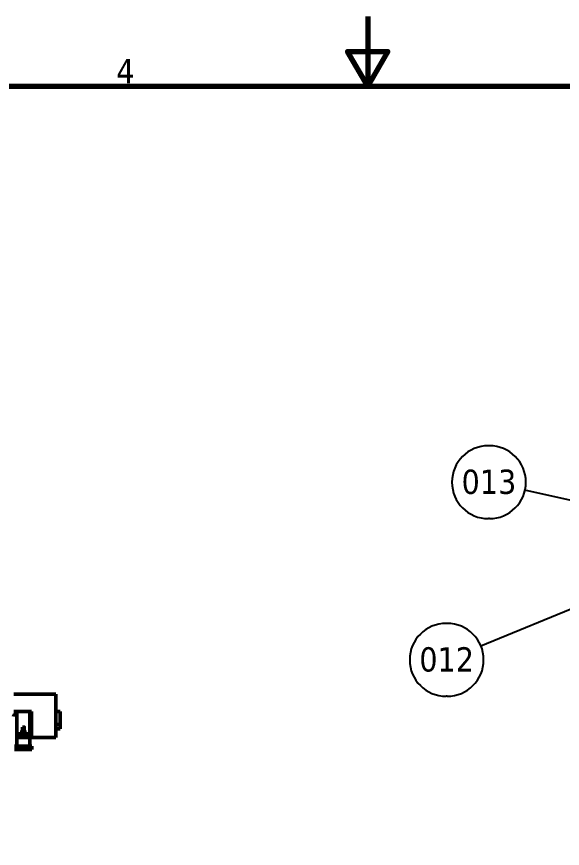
# Model space of a CAD drawing. Header units: millimetres. Extents: x -2015 to 3360, y -4745 to 2376.
# Drawn here: x 1275 to 1904, y 1417 to 2376 of the extents above; entities that cross this region are included whole.
import ezdxf

# ---------------------------------------------------------------- set-up
doc = ezdxf.new("R2010")
doc.units = ezdxf.units.MM
doc.header["$LTSCALE"] = 8
for name, color, linetype, lineweight in [('Border (ISO)', 7, 'Continuous', 70), ('Symbol (ISO)', 7, 'Continuous', 25), ('Visible (ISO)', 7, 'Continuous', 50)]:
    doc.layers.add(name, color=color, linetype=linetype, lineweight=lineweight)
doc.styles.add('Note Text (ISO)', font='tahoma.ttf')

# ---------------------------------------------------------------- blocks, each defined once
blk = doc.blocks.new('Borders Default Border')
at = {"layer": 'Border (ISO)', "flags": 128}
for points in [[(210, 297), (210, 287), (207.11, 292), (212.89, 292), (210, 287)], [(10, 10), (10, 287), (410, 287), (410, 10), (10, 10)]]:
    blk.add_lwpolyline(points, dxfattribs=at)
at = {"layer": 'Border (ISO)', "insert": (173.78, 287.4), "char_height": 3.5, "attachment_point": 7, "style": 'Note Text (ISO)'}
blk.add_mtext('4', dxfattribs=at)
blk = doc.blocks.new('Balloon1')
at = {"layer": 'Symbol (ISO)'}
for p, q in [((227.55, 235.18), (227.39, 235.18)), ((258.25, 223.09), (232.66, 228.79)), ((227.55, 224.68), (227.39, 224.68)), ((258.36, 223.57), (258.14, 222.6)), ((258.25, 223.09), (260.69, 222.54)), ((260.69, 222.54), (258.36, 223.57)), ((258.14, 222.6), (260.69, 222.54))]:
    blk.add_line(p, q, dxfattribs=at)
at = {"layer": 'Symbol (ISO)', "flags": 128}
blk.add_lwpolyline([(258.14, 222.6), (260.69, 222.54), (258.36, 223.57), (258.14, 222.6)], dxfattribs=at)
at = {"layer": 'Symbol (ISO)'}
for centre, start, end in [((227.39, 229.93), 90, 270), ((227.55, 229.93), 270, 90)]:
    blk.add_arc(centre, 5.25, start, end, dxfattribs=at)
blk.add_solid([(258.14, 222.6), (260.69, 222.54), (258.36, 223.57), (258.14, 222.6)], dxfattribs=at)
at = {"layer": 'Symbol (ISO)', "insert": (227.47, 229.96), "char_height": 3.5, "attachment_point": 5, "style": 'Note Text (ISO)'}
blk.add_mtext('013', dxfattribs=at)
blk = doc.blocks.new('Balloon2')
at = {"layer": 'Symbol (ISO)'}
for p, q in [((256.7, 218.79), (254.2, 218.31)), ((254.2, 218.31), (254.58, 217.38)), ((254.39, 217.84), (256.7, 218.79)), ((254.58, 217.38), (256.7, 218.79)), ((254.39, 217.84), (226.3, 206.32)), ((221.46, 209.59), (221.3, 209.59)), ((221.46, 199.09), (221.3, 199.09))]:
    blk.add_line(p, q, dxfattribs=at)
at = {"layer": 'Symbol (ISO)', "flags": 128}
blk.add_lwpolyline([(254.58, 217.38), (256.7, 218.79), (254.2, 218.31), (254.58, 217.38)], dxfattribs=at)
at = {"layer": 'Symbol (ISO)'}
for centre, start, end in [((221.3, 204.34), 90, 270), ((221.46, 204.34), 270, 90)]:
    blk.add_arc(centre, 5.25, start, end, dxfattribs=at)
blk.add_solid([(254.58, 217.38), (256.7, 218.79), (254.2, 218.31), (254.58, 217.38)], dxfattribs=at)
at = {"layer": 'Symbol (ISO)', "insert": (221.38, 204.37), "char_height": 3.5, "attachment_point": 5, "style": 'Note Text (ISO)'}
blk.add_mtext('012', dxfattribs=at)

msp = doc.modelspace()

# ---------------------------------------------------------------- linework, layer by layer
at = {"layer": 'Visible (ISO)'}
for p, q in [((1272.08, 1595.31), (1320.5, 1595.31)), ((1320.5, 1545.31), (1320.5, 1595.31)), ((1272.08, 1575.31), (1292.5, 1575.31)), ((1275.5, 1575.31), (1275.5, 1570.06)), ((1290.5, 1575.31), (1290.5, 1545.31)), ((1292.5, 1545.31), (1292.5, 1575.31)), ((1320.5, 1575.31), (1325.5, 1575.31)), ((1325.5, 1575.31), (1325.5, 1560.31)), ((1275.5, 1567.49), (1275.5, 1545.31)), ((1281.94, 1557.21), (1283.84, 1557.21)), ((1284.07, 1557.21), (1283.84, 1557.21)), ((1283.89, 1554.68), (1283.9, 1550.82)), ((1284.02, 1554.68), (1284.01, 1551.31)), ((1320.5, 1560.31), (1325.5, 1560.31)), ((1320.5, 1555.31), (1325.5, 1555.31)), ((1325.5, 1560.31), (1325.5, 1555.31)), ((1275.5, 1545.31), (1275.5, 1535.31)), ((1275.5, 1545.31), (1290.5, 1545.31)), ((1279.5, 1551.31), (1279, 1546.71)), ((1281.99, 1546.71), (1279, 1546.71)), ((1281.92, 1551.31), (1279.5, 1551.31)), ((1281, 1545.31), (1281, 1546.71)), ((1281.91, 1552.14), (1281.99, 1546.71)), ((1283.89, 1546.71), (1281.99, 1546.71)), ((1283.89, 1546.71), (1283.81, 1552.14)), ((1287, 1546.71), (1283.89, 1546.71)), ((1283.89, 1546.71), (1283.89, 1546.71)), ((1286.5, 1551.31), (1283.9, 1551.31)), ((1284.09, 1551.31), (1284.1, 1552.14)), ((1285, 1545.31), (1285, 1546.71)), ((1286.5, 1551.31), (1287, 1546.71)), ((1290.5, 1545.31), (1290.5, 1535.31)), ((1290.5, 1545.31), (1292.5, 1545.31)), ((1320.5, 1545.31), (1292.5, 1545.31)), ((1273, 1535.31), (1293, 1535.31)), ((1293, 1535.31), (1293, 1531.31)), ((1293, 1531.31), (1273, 1531.31))]:
    msp.add_line(p, q, dxfattribs=at)
for centre, ratio, start_param, end_param in [((1273.6, 1568.78), 0.702682, 3.951376, 7.69595), ((1281.94, 1554.21), 0.016099, 0, 2.331809), ((1283.84, 1554.21), 0.016099, 4.870421, 8.614994), ((1284.07, 1554.21), 0.016099, 3.951376, 7.69595)]:
    msp.add_ellipse(centre, major_axis=(0, 3), ratio=ratio, start_param=start_param, end_param=end_param, dxfattribs=at)
msp.add_rational_spline([(1283.9, 1550.82), (1283.89, 1548.89), (1283.89, 1546.71)], [1.0004735734, 1.00211729304, 1], degree=2, dxfattribs=at)

# ---------------------------------------------------------------- block references
at = {"xscale": 8, "yscale": 8, "zscale": 8}
msp.add_blockref('Borders Default Border', (0, 0), dxfattribs=at)
at = {"layer": 'Symbol (ISO)', "xscale": 8, "yscale": 8, "zscale": 8}
for name in ['Balloon1', 'Balloon2']:
    msp.add_blockref(name, (0, 0), dxfattribs=at)

doc.saveas('drawing.dxf')
